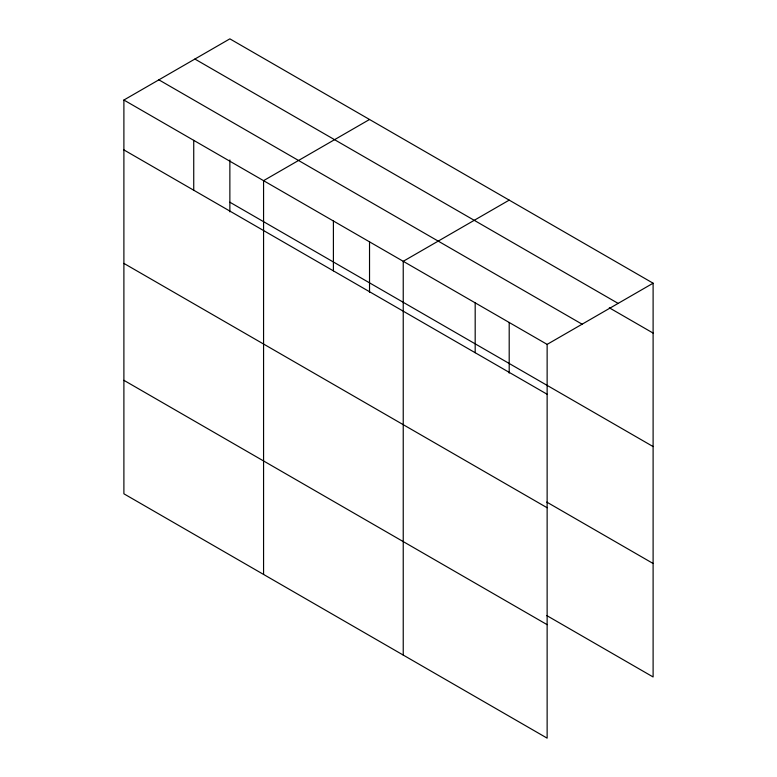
<?xml version="1.0" encoding="UTF-8"?>
<svg xmlns="http://www.w3.org/2000/svg" width="777" height="777" viewBox="0 0 777 777"><rect width="100%" height="100%" fill="white"/><g stroke="black" fill="none" stroke-linecap="round" stroke-linejoin="round"><path stroke-width="1.17" d="M229.866 211.849L229.866 159.955M369.531 241.802L369.531 292.492M509.197 322.436L509.197 373.125M123.893 100.029L547.134 344.386L547.134 738.15L123.893 493.793L123.893 100.029L229.866 38.85L653.107 283.207L653.107 676.971L546.746 615.559M369.531 119.483L263.568 180.662L263.568 574.426M509.197 200.126L403.234 261.305L403.234 655.069M547.134 344.386L653.107 283.207M194.891 59.042L618.133 303.399M609.304 307.799L653.107 333.08M158.867 79.837L582.109 324.194M229.866 202.214L653.107 446.571M123.893 149.903L547.134 394.26M546.746 502.078L653.107 563.49M123.893 263.393L547.134 507.75M123.893 380.312L547.134 624.669M475.184 302.845L475.184 352.719M333.401 220.989L333.401 270.862M193.735 140.346L193.735 190.229"/></g></svg>
